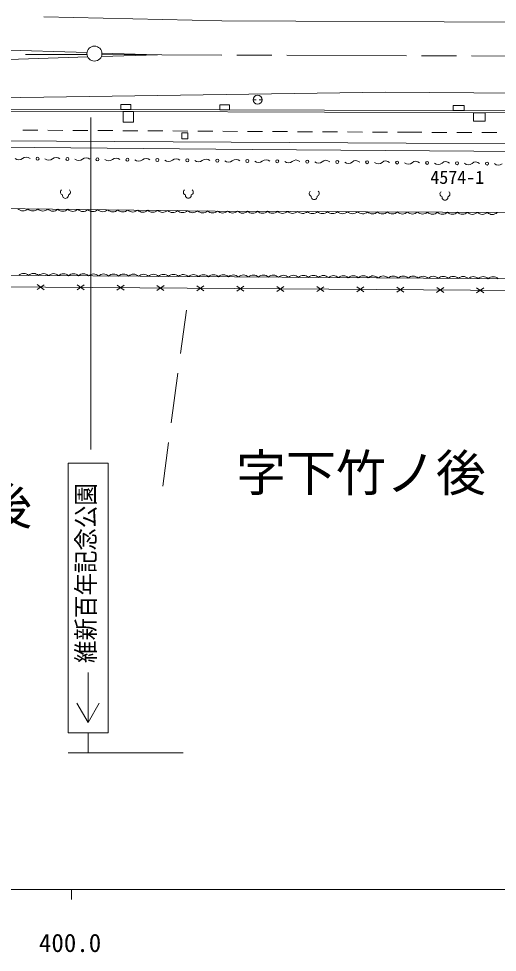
# Model space of a CAD drawing. Units: millimetres, scale not verified. Extents: x 40000 to 680000, y 20000 to 380000.
# Drawn here: x 462699 to 510612, y 198715 to 292174 of the extents above; entities that cross this region are included whole.
import ezdxf
from ezdxf.enums import TextEntityAlignment as Align

# ---------------------------------------------------------------- set-up
doc = ezdxf.new("R2010")
doc.units = ezdxf.units.MM
doc.header["$LTSCALE"] = 1000
doc.linetypes.add('CHAIN', pattern=[18.5, 12, -1.5, 3.5, -1.5])
for name, color, linetype, lineweight in [('M-BGD', 7, 'Continuous', 13), ('M-BMK', 2, 'CHAIN', 13), ('M-BMK-SRVR', 3, 'Continuous', 13), ('M-STR-STRC', 7, 'Continuous', 13), ('M-TTL-BAND', 7, 'Continuous', 13)]:
    doc.layers.add(name, color=color, linetype=linetype, lineweight=lineweight)
doc.layers.add('M-BGD-HTXT', color=7, linetype='Continuous')
doc.styles.add('ＭＳ ゴシック', font='')
doc.styles.get('ＭＳ ゴシック').set_extended_font_data('MS Gothic')

msp = doc.modelspace()

# ---------------------------------------------------------------- linework, layer by layer
at = {"layer": 'M-BGD'}
for p, q in [((465202, 292349), (483049, 291951)), ((543997, 291663), (483049, 291951)), ((457722, 289134), (469541, 288771)), ((469614, 288341), (460665, 288069)), ((476591, 288554), (470975, 288383)), ((471033, 288725), (476591, 288554)), ((499434, 284819), (434778, 283884)), ((499434, 284819), (521562, 284675)), ((486162, 284055), (486462, 284055)), ((486762, 284055), (487062, 284055)), ((447005, 282958), (473930, 282892)), ((448008, 283155), (472913, 283092)), ((473930, 282892), (550182, 282598)), ((473931, 283092), (550183, 282798)), ((464620, 281009), (463120, 281018)), ((467120, 280995), (465620, 281003)), ((469620, 280981), (468120, 280989)), ((472120, 280966), (470620, 280975)), ((474620, 280952), (473120, 280961)), ((477120, 280938), (475620, 280946)), ((479620, 280924), (478120, 280932)), ((482120, 280909), (480620, 280918)), ((484619, 280895), (483120, 280904)), ((487119, 280881), (485619, 280889)), ((489619, 280867), (488119, 280875)), ((492119, 280852), (490619, 280861)), ((494619, 280838), (493119, 280847)), ((497119, 280824), (495619, 280832)), ((499619, 280810), (498119, 280818)), ((501493, 280799), (500619, 280804)), ((503071, 280797), (501493, 280799)), ((505571, 280794), (504071, 280796)), ((508071, 280791), (506571, 280793)), ((510571, 280788), (509071, 280790)), ((501489, 279699), (444024, 280027)), ((486057, 279068), (444777, 279443)), ((553975, 279639), (501489, 279699)), ((551314, 278581), (486057, 279068)), ((449428, 273296), (482362, 272921)), ((482362, 272921), (537644, 272625)), ((446744, 266590), (533954, 265975)), ((444562, 265438), (534540, 264807)), ((465250, 265543), (464539, 265048)), ((465246, 265043), (464543, 265548)), ((469250, 265515), (468539, 265020)), ((469246, 265015), (468543, 265520)), ((473250, 265487), (472539, 264992)), ((473246, 264987), (472543, 265492)), ((477250, 265459), (476539, 264964)), ((477246, 264959), (476542, 265464)), ((481249, 265431), (480539, 264936)), ((481246, 264931), (480542, 265436)), ((485249, 265403), (484539, 264908)), ((485246, 264903), (484542, 265408)), ((489249, 265375), (488539, 264880)), ((489246, 264875), (488542, 265380)), ((493249, 265347), (492539, 264852)), ((493246, 264847), (492542, 265352)), ((497249, 265319), (496538, 264824)), ((497246, 264819), (496542, 265324)), ((501249, 265291), (500538, 264796)), ((501245, 264791), (500542, 265296)), ((505249, 265263), (504538, 264768)), ((505245, 264763), (504542, 265268)), ((509249, 265235), (508538, 264740)), ((509245, 264735), (508542, 265240)), ((478911, 258656), (479500, 263000)), ((477971, 251719), (478643, 256674)), ((477114, 245393), (477702, 249737))]:
    msp.add_line(p, q, dxfattribs=at)
for points in [[(472913, 283582), (473931, 283582), (473931, 283092), (472913, 283092)], [(482822, 283058), (483788, 283058), (483788, 283550), (482822, 283550)], [(506189, 282968), (507281, 282968), (507281, 283484), (506189, 283484)], [(473159, 282891), (474188, 282891), (474188, 281801), (473159, 281801)], [(508215, 282760), (509393, 282760), (509393, 281905), (508215, 281905)], [(479032, 280131), (479632, 280131), (479632, 280731), (479032, 280731)]]:
    msp.add_lwpolyline(points, close=True, dxfattribs=at)
msp.add_circle((486612, 284055), 450, dxfattribs=at)
for centre, radius, start, end in [((462713, 278572), 544, 225.77582, 312.98146), ((463455, 277776), 544, 45.77582, 132.98146), ((464584, 278158), 150, 0, 180), ((464584, 278158), 150, 180, 0), ((465713, 278539), 544, 225.77582, 312.98146), ((466454, 277744), 544, 45.77582, 132.98146), ((467584, 278125), 150, 0, 180), ((467584, 278125), 150, 180, 0), ((468713, 278507), 544, 225.77582, 312.98146), ((469454, 277711), 544, 45.77582, 132.98146), ((470583, 278093), 150, 0, 180), ((470583, 278093), 150, 180, 0), ((471713, 278474), 544, 225.77582, 312.98146), ((472454, 277679), 544, 45.77582, 132.98146), ((473583, 278060), 150, 0, 180), ((473583, 278060), 150, 180, 0), ((474712, 278442), 544, 225.77582, 312.98146), ((475454, 277646), 544, 45.77582, 132.98146), ((476583, 278028), 150, 0, 180), ((476583, 278028), 150, 180, 0), ((477712, 278409), 544, 225.77582, 312.98146), ((478454, 277614), 544, 45.77582, 132.98146), ((479583, 277995), 150, 0, 180), ((479583, 277995), 150, 180, 0), ((480712, 278377), 544, 225.77582, 312.98146), ((481454, 277581), 544, 45.77582, 132.98146), ((482583, 277963), 150, 0, 180), ((482583, 277963), 150, 180, 0), ((483712, 278344), 544, 225.77582, 312.98146), ((484453, 277548), 544, 45.77582, 132.98146), ((485583, 277930), 150, 0, 180), ((485583, 277930), 150, 180, 0), ((486712, 278312), 544, 225.77582, 312.98146), ((487453, 277516), 544, 45.77582, 132.98146), ((488582, 277897), 150, 0, 180), ((488582, 277897), 150, 180, 0), ((489712, 278279), 544, 225.77582, 312.98146), ((490453, 277483), 544, 45.77582, 132.98146), ((491582, 277865), 150, 0, 180), ((491582, 277865), 150, 180, 0), ((492711, 278246), 544, 225.77582, 312.98146), ((493453, 277451), 544, 45.77582, 132.98146), ((494582, 277832), 150, 0, 180), ((494582, 277832), 150, 180, 0), ((495711, 278214), 544, 225.77582, 312.98146), ((496453, 277418), 544, 45.77582, 132.98146), ((497582, 277800), 150, 0, 180), ((497582, 277800), 150, 180, 0), ((498711, 278181), 544, 225.77582, 312.98146), ((499452, 277386), 544, 45.77582, 132.98146), ((500582, 277767), 150, 0, 180), ((500582, 277767), 150, 180, 0), ((501711, 278149), 544, 225.77582, 312.98146), ((502452, 277353), 544, 45.77582, 132.98146), ((503581, 277735), 150, 0, 180), ((503581, 277735), 150, 180, 0), ((504711, 278116), 544, 225.77582, 312.98146), ((505452, 277321), 544, 45.77582, 132.98146), ((506581, 277702), 150, 0, 180), ((506581, 277702), 150, 180, 0), ((507711, 278084), 544, 225.77582, 312.98146), ((508452, 277288), 544, 45.77582, 132.98146), ((509581, 277670), 150, 0, 180), ((509581, 277670), 150, 180, 0), ((510710, 278051), 544, 225.77582, 312.98146), ((467176, 274809), 300, 131.41945, 251.14243), ((467576, 274809), 300, 288.85757, 48.58055), ((479481, 274819), 300, 131.41945, 251.14243), ((479881, 274819), 300, 288.85757, 48.58055), ((492087, 274683), 300, 131.41945, 251.14243), ((492487, 274683), 300, 288.85757, 48.58055), ((505173, 274630), 300, 131.41945, 251.14243), ((505573, 274630), 300, 288.85757, 48.58055), ((467376, 274484), 300, 172.14016, 7.85984), ((479681, 274494), 300, 172.14016, 7.85984), ((492287, 274358), 300, 172.14016, 7.85984), ((505373, 274305), 300, 172.14016, 7.85984), ((463120, 273665), 725, 225.74606, 312.95169), ((464120, 273654), 725, 225.74606, 312.95169), ((465120, 273642), 725, 225.74606, 312.95169), ((466119, 273631), 725, 225.74606, 312.95169), ((467119, 273620), 725, 225.74606, 312.95169), ((468119, 273608), 725, 225.74606, 312.95169), ((469119, 273597), 725, 225.74606, 312.95169), ((470119, 273586), 725, 225.74606, 312.95169), ((471119, 273574), 725, 225.74606, 312.95169), ((472119, 273563), 725, 225.74606, 312.95169), ((473119, 273552), 725, 225.74606, 312.95169), ((474119, 273540), 725, 225.74606, 312.95169), ((475119, 273529), 725, 225.74606, 312.95169), ((476119, 273517), 725, 225.74606, 312.95169), ((477119, 273506), 725, 225.74606, 312.95169), ((478119, 273495), 725, 225.74606, 312.95169), ((479119, 273483), 725, 225.74606, 312.95169), ((480119, 273472), 725, 225.74606, 312.95169), ((481119, 273461), 725, 225.74606, 312.95169), ((482118, 273445), 722, 225.58411, 313.2859), ((483115, 273442), 725, 226.09039, 313.29603), ((484115, 273437), 725, 226.09039, 313.29603), ((485115, 273432), 725, 226.09039, 313.29603), ((486115, 273426), 725, 226.09039, 313.29603), ((487115, 273421), 725, 226.09039, 313.29603), ((488115, 273416), 725, 226.09039, 313.29603), ((489115, 273410), 725, 226.09039, 313.29603), ((490115, 273405), 725, 226.09039, 313.29603), ((491115, 273400), 725, 226.09039, 313.29603), ((492115, 273394), 725, 226.09039, 313.29603), ((493115, 273389), 725, 226.09039, 313.29603), ((494115, 273384), 725, 226.09039, 313.29603), ((495115, 273378), 725, 226.09039, 313.29603), ((496115, 273373), 725, 226.09039, 313.29603), ((497115, 273367), 725, 226.09039, 313.29603), ((498115, 273362), 725, 226.09039, 313.29603), ((499115, 273357), 725, 226.09039, 313.29603), ((500115, 273351), 725, 226.09039, 313.29603), ((501115, 273346), 725, 226.09039, 313.29603), ((502115, 273341), 725, 226.09039, 313.29603), ((503115, 273335), 725, 226.09039, 313.29603), ((504115, 273330), 725, 226.09039, 313.29603), ((505115, 273325), 725, 226.09039, 313.29603), ((506115, 273319), 725, 226.09039, 313.29603), ((507115, 273314), 725, 226.09039, 313.29603), ((508115, 273309), 725, 226.09039, 313.29603), ((509115, 273303), 725, 226.09039, 313.29603), ((510115, 273298), 725, 226.09039, 313.29603), ((463195, 265949), 725, 45.993, 133.19864), ((464195, 265942), 725, 45.993, 133.19864), ((465195, 265935), 725, 45.993, 133.19864), ((466195, 265928), 725, 45.993, 133.19864), ((467195, 265921), 725, 45.993, 133.19864), ((468195, 265914), 725, 45.993, 133.19864), ((469195, 265906), 725, 45.993, 133.19864), ((470195, 265899), 725, 45.993, 133.19864), ((471195, 265892), 725, 45.993, 133.19864), ((472195, 265885), 725, 45.993, 133.19864), ((473195, 265878), 725, 45.993, 133.19864), ((474195, 265871), 725, 45.993, 133.19864), ((475195, 265864), 725, 45.993, 133.19864), ((476195, 265857), 725, 45.993, 133.19864), ((477194, 265850), 725, 45.993, 133.19864), ((478194, 265843), 725, 45.993, 133.19864), ((479194, 265836), 725, 45.993, 133.19864), ((480194, 265829), 725, 45.993, 133.19864), ((481194, 265822), 725, 45.993, 133.19864), ((482194, 265815), 725, 45.993, 133.19864), ((483194, 265808), 725, 45.993, 133.19864), ((484194, 265801), 725, 45.993, 133.19864), ((485194, 265794), 725, 45.993, 133.19864), ((486194, 265787), 725, 45.993, 133.19864), ((487194, 265779), 725, 45.993, 133.19864), ((488194, 265772), 725, 45.993, 133.19864), ((489194, 265765), 725, 45.993, 133.19864), ((490194, 265758), 725, 45.993, 133.19864), ((491194, 265751), 725, 45.993, 133.19864), ((492194, 265744), 725, 45.993, 133.19864), ((493194, 265737), 725, 45.993, 133.19864), ((494194, 265730), 725, 45.993, 133.19864), ((495194, 265723), 725, 45.993, 133.19864), ((496194, 265716), 725, 45.993, 133.19864), ((497194, 265709), 725, 45.993, 133.19864), ((498194, 265702), 725, 45.993, 133.19864), ((499194, 265695), 725, 45.993, 133.19864), ((500194, 265688), 725, 45.993, 133.19864), ((501194, 265681), 725, 45.993, 133.19864), ((502194, 265674), 725, 45.993, 133.19864), ((503194, 265667), 725, 45.993, 133.19864), ((504194, 265660), 725, 45.993, 133.19864), ((505194, 265653), 725, 45.993, 133.19864), ((506194, 265645), 725, 45.993, 133.19864), ((507194, 265638), 725, 45.993, 133.19864), ((508194, 265631), 725, 45.993, 133.19864), ((509194, 265624), 725, 45.993, 133.19864), ((510194, 265617), 725, 45.993, 133.19864)]:
    msp.add_arc(centre, radius, start, end, dxfattribs=at)
at = {"layer": 'M-BMK'}
for p, q in [((370880, 288828), (469541, 288578)), ((471028, 288574), (569812, 288221))]:
    msp.add_line(p, q, dxfattribs=at)
at = {"layer": 'M-BMK-SRVR'}
msp.add_circle((470285, 288676), 750, dxfattribs=at)
at = {"layer": 'M-STR-STRC'}
for p, q in [((469907, 282267), (469907, 249051)), ((467648, 247680), (471648, 247680)), ((467648, 247680), (467648, 220680)), ((471648, 247680), (471648, 220680)), ((469648, 226722), (469648, 221722)), ((469648, 221722), (468530, 223658)), ((469648, 221722), (470766, 223658)), ((467648, 220680), (471648, 220680)), ((469648, 220680), (469648, 218680)), ((467648, 218680), (479148, 218680))]:
    msp.add_line(p, q, dxfattribs=at)
at = {"layer": 'M-TTL-BAND'}
for p, q in [((40000, 205000), (579000, 205000)), ((468000, 205000), (468000, 204000))]:
    msp.add_line(p, q, dxfattribs=at)

# ---------------------------------------------------------------- texts
at = {"layer": 'M-BGD', "style": 'ＭＳ ゴシック'}
msp.add_text('4574-1', height=1320, dxfattribs=at).set_placement((503908, 275242), align=Align.BOTTOM_LEFT)
at = {"layer": 'M-BGD-HTXT', "style": 'ＭＳ ゴシック'}
for s, p in [('字下竹ノ後', (484461, 243776)), ('字中竹ノ後', (439017, 240435))]:
    msp.add_text(s, height=3666, dxfattribs=at).set_placement(p, align=Align.BOTTOM_LEFT)
at = {"layer": 'M-STR-STRC', "style": 'ＭＳ ゴシック', "width": 0.9}
msp.add_text('維新百年記念公園', height=1833, rotation=90, dxfattribs=at).set_placement((470878, 227680), align=Align.BOTTOM_LEFT)
at = {"layer": 'M-TTL-BAND', "style": 'ＭＳ ゴシック'}
msp.add_text('400.0', height=1833, dxfattribs=at).set_placement((467844, 198195), align=Align.BOTTOM_CENTER)

doc.saveas('drawing.dxf')
